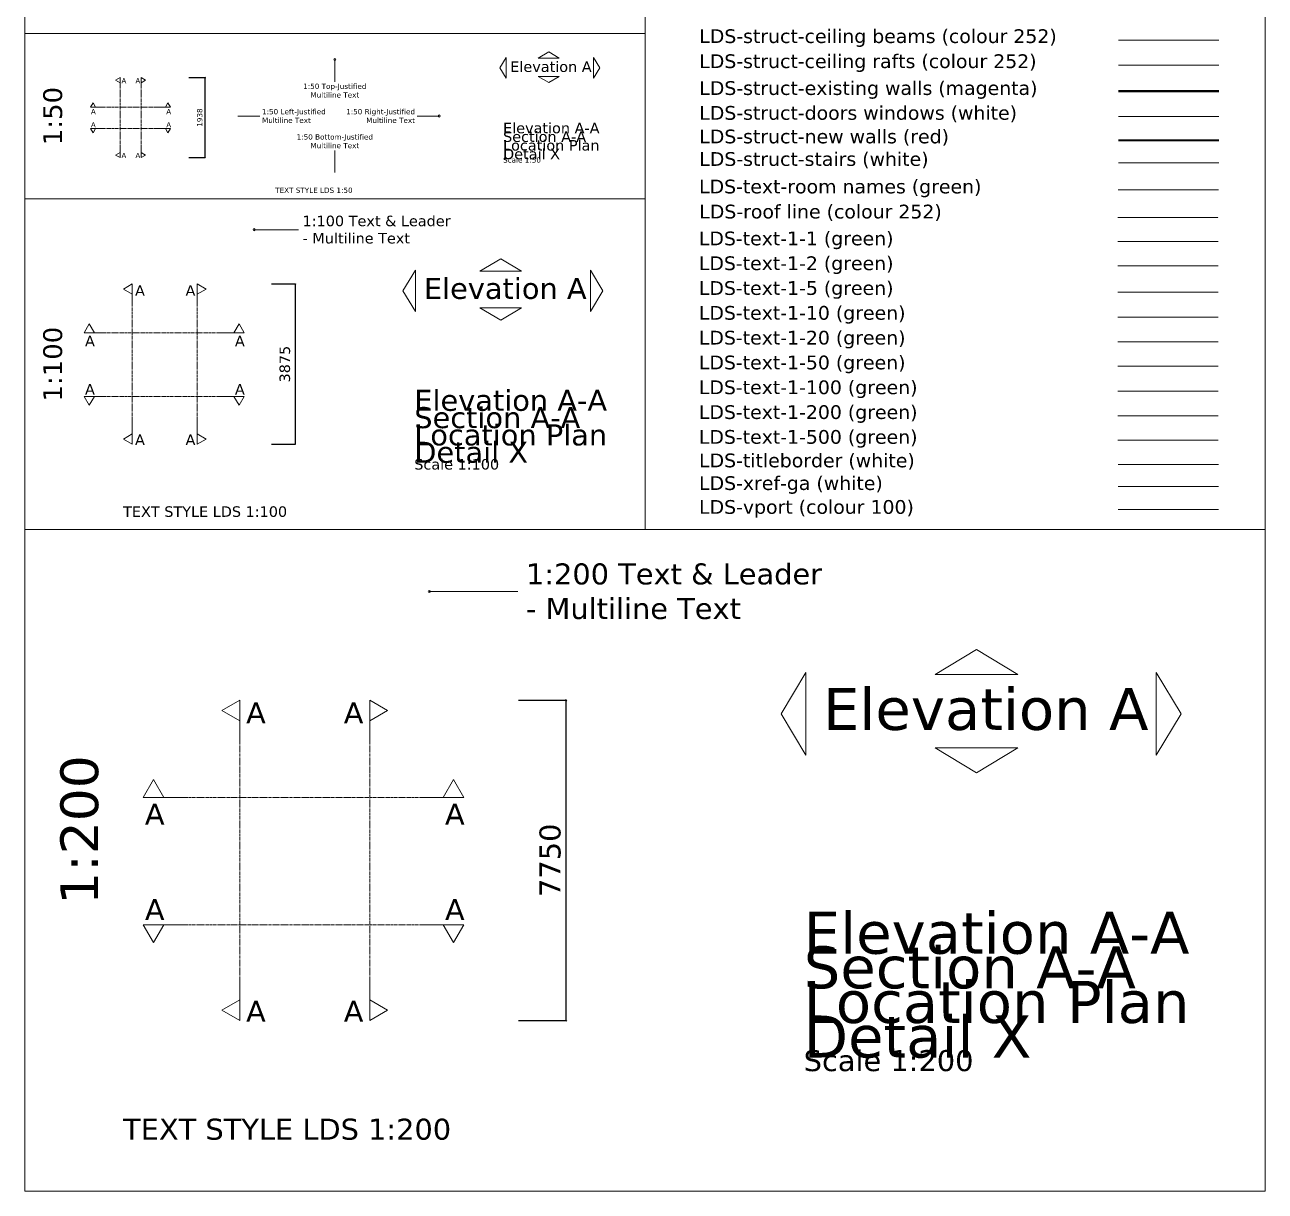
# Model space of a CAD drawing. Header units: millimetres. Extents: x -159872 to 386485, y -250577 to 158966.
# Drawn here: x 0 to 30000, y -16000 to 12206 of the extents above; entities that cross this region are included whole.
import ezdxf

# ---------------------------------------------------------------- set-up
doc = ezdxf.new("R2010")
doc.units = ezdxf.units.MM
doc.header["$PDMODE"] = 1
doc.header["$PDSIZE"] = -2
doc.linetypes.add('ACAD_ISO10W100', pattern=[18, 12, -3, 0, -3])
doc.linetypes.add('CENTERX2', pattern=[101.6, 63.5, -12.7, 12.7, -12.7])
doc.layers.get('0').update_dxf_attribs({"lineweight": 25})
for name, color, linetype, lineweight in [('LDS-construction-lines', 6, 'Continuous', 9), ('LDS-dimensions-1-100', 251, 'Continuous', 9), ('LDS-dimensions-1-200', 251, 'Continuous', 9), ('LDS-dimensions-1-50', 251, 'Continuous', 9), ('LDS-roof line', 252, 'ACAD_ISO10W100', 18), ('LDS-struct-extg-walls', 1, 'Continuous', 40), ('LDS-struct-new-ceiling beams', 5, 'ACAD_ISO10W100', 9), ('LDS-struct-new-ceiling rafts', 3, 'ACAD_ISO10W100', 9), ('LDS-struct-new-doors windows', 5, 'Continuous', 9), ('LDS-struct-new-walls', 6, 'Continuous', 35), ('LDS-struct-stairs', 7, 'Continuous', 9), ('LDS-text-1-1', 7, 'Continuous', 9), ('LDS-text-1-10', 7, 'Continuous', 9), ('LDS-text-1-100', 7, 'Continuous', 9), ('LDS-text-1-2', 7, 'Continuous', 9), ('LDS-text-1-20', 7, 'Continuous', 9), ('LDS-text-1-200', 7, 'Continuous', 9), ('LDS-text-1-5', 7, 'Continuous', 9), ('LDS-text-1-50', 7, 'Continuous', 9), ('LDS-text-1-500', 7, 'Continuous', 9), ('LDS-text-room names', 3, 'Continuous', 18), ('LDS-title-title block', 7, 'Continuous', 18), ('LDS-vport', 100, 'Continuous', 18), ('LDS-xref-ga', 7, 'Continuous', 9)]:
    doc.layers.add(name, color=color, linetype=linetype, lineweight=lineweight)
doc.styles.add('Verdana', font='Verdana.ttf')
doc.dimstyles.new('keane-1-100', dxfattribs={"dimtxt": 2.541058, "dimasz": 2.263428, "dimexe": 2.5, "dimexo": 2.5, "dimgap": 2.5, "dimtad": 1, "dimtih": 1, "dimtoh": 1, "dimdec": 0, "dimdsep": 46, "dimtxsty": 'Verdana', "dimblk": 'VW_SLASH-2', "dimblk1": 'VW_SLASH-2', "dimblk2": 'VW_SLASH-2', "dimcen": 0, "dimazin": 0, "dimtfac": 1, "dimtdec": 0, "dimtix": 1, "dimtofl": 0, "dimtmove": 0, "dimatfit": 0, "dimldrblk": 'VW_SLASH-2', "dimfxl": 1, "dimfrac": 2, "dimtolj": 1, "dimarcsym": 0})
doc.dimstyles.new('keane-1-200', dxfattribs={"dimtxt": 2.541058, "dimasz": 30.827576, "dimexe": 2.5, "dimexo": 2.5, "dimgap": 2.5, "dimtad": 1, "dimtih": 1, "dimtoh": 1, "dimdec": 0, "dimdsep": 46, "dimtxsty": 'Verdana', "dimblk": 'VW_SLASH-1', "dimblk1": 'VW_SLASH-1', "dimblk2": 'VW_SLASH-1', "dimcen": 0, "dimazin": 0, "dimtfac": 1, "dimtdec": 0, "dimtix": 1, "dimtofl": 0, "dimtmove": 0, "dimatfit": 0, "dimldrblk": 'VW_SLASH-1', "dimfxl": 1, "dimfrac": 2, "dimtolj": 1, "dimarcsym": 0})
doc.dimstyles.new('keane-1-50', dxfattribs={"dimtxt": 2.541058, "dimasz": 16.544727, "dimexe": 1.25, "dimexo": 1.25, "dimgap": 1.25, "dimtad": 1, "dimtih": 1, "dimtoh": 1, "dimdec": 0, "dimdsep": 46, "dimtxsty": 'Verdana', "dimblk": 'VW_SLASH-5', "dimblk1": 'VW_SLASH-5', "dimblk2": 'VW_SLASH-5', "dimcen": 0, "dimazin": 0, "dimtfac": 1, "dimtdec": 0, "dimtix": 1, "dimtofl": 0, "dimtmove": 0, "dimatfit": 0, "dimldrblk": 'VW_SLASH-5', "dimfxl": 1, "dimfrac": 2, "dimtolj": 1, "dimarcsym": 0})

# ---------------------------------------------------------------- blocks, each defined once
blk = doc.blocks.new('VW_SLASH-5')
at = {"color": 0, "linetype": 'ByBlock', "lineweight": -2, "transparency": 16777216}
blk.add_line((0, 0), (-1, 0), dxfattribs=at)
at = {"color": 0, "linetype": 'Continuous', "lineweight": 5, "transparency": 16777216, "flags": 128}
blk.add_lwpolyline([(0.5, 0.5), (-0.5, -0.5)], dxfattribs=at)
blk = doc.blocks.new('*D6')
at = {"layer": 'Defpoints', "color": 0}
for p in [(3970, 10932), (4361, 10932), (3970, 8994)]:
    blk.add_point(p, dxfattribs=at)
at = {"layer": 'LDS-dimensions-1-50', "color": 0, "lineweight": -2}
for p, q in [((3971, 10932), (4362, 10932)), ((4361, 9011), (4361, 10915)), ((3971, 8994), (4362, 8994))]:
    blk.add_line(p, q, dxfattribs=at)
at = {"layer": 'LDS-dimensions-1-50', "color": 0, "lineweight": -2, "xscale": 16.5447265625, "yscale": 16.5447265625, "zscale": 16.5447265625}
for p, rotation in [((4361, 10932), 90), ((4361, 8994), 270)]:
    blk.add_blockref('VW_SLASH-5', p, dxfattribs=dict(at, rotation=rotation))
at = {"layer": 'LDS-dimensions-1-50', "color": 0, "insert": (4232, 9963), "char_height": 127.1, "attachment_point": 5, "rotation": 90, "style": 'Verdana'}
blk.add_mtext('\\A1;1938', dxfattribs=at)
blk = doc.blocks.new('VW_SLASH-2')
at = {"color": 0, "linetype": 'ByBlock', "lineweight": -2, "transparency": 16777216}
blk.add_line((0, 0), (-1, 0), dxfattribs=at)
at = {"color": 0, "linetype": 'Continuous', "lineweight": 5, "transparency": 16777216, "flags": 128}
blk.add_lwpolyline([(-1, -1), (1, 1)], dxfattribs=at)
blk = doc.blocks.new('*D7')
at = {"layer": 'Defpoints', "color": 0}
for p in [(5968, 5939), (6548, 5939), (5968, 2064)]:
    blk.add_point(p, dxfattribs=at)
at = {"layer": 'LDS-dimensions-1-100', "color": 0, "lineweight": -2}
for p, q in [((5970, 5939), (6551, 5939)), ((6548, 2066), (6548, 5937)), ((5970, 2064), (6551, 2064))]:
    blk.add_line(p, q, dxfattribs=at)
at = {"layer": 'LDS-dimensions-1-100', "color": 0, "lineweight": -2, "xscale": 2.263427734375, "yscale": 2.263427734375, "zscale": 2.263427734375}
for p, rotation in [((6548, 5939), 90), ((6548, 2064), 270)]:
    blk.add_blockref('VW_SLASH-2', p, dxfattribs=dict(at, rotation=rotation))
at = {"layer": 'LDS-dimensions-1-100', "color": 0, "insert": (6290, 4001), "char_height": 254.1, "attachment_point": 5, "rotation": 90, "style": 'Verdana'}
blk.add_mtext('\\A1;3875', dxfattribs=at)
blk = doc.blocks.new('VW_SLASH-1')
at = {"color": 0, "linetype": 'ByBlock', "lineweight": -2, "transparency": 16777216}
blk.add_line((0, 0), (-1, 0), dxfattribs=at)
at = {"color": 0, "linetype": 'Continuous', "lineweight": 5, "transparency": 16777216, "flags": 128}
blk.add_lwpolyline([(0.5, 0.5), (-0.5, -0.5)], dxfattribs=at)
blk = doc.blocks.new('*D8')
at = {"layer": 'Defpoints', "color": 0}
for p in [(11936, -4122), (13096, -4122), (11936, -11872)]:
    blk.add_point(p, dxfattribs=at)
at = {"layer": 'LDS-dimensions-1-200', "color": 0, "lineweight": -2}
for p, q in [((11938, -4122), (13099, -4122)), ((13096, -11842), (13096, -4153)), ((11938, -11872), (13099, -11872))]:
    blk.add_line(p, q, dxfattribs=at)
at = {"layer": 'LDS-dimensions-1-200', "color": 0, "lineweight": -2, "xscale": 30.82757568359375, "yscale": 30.82757568359375, "zscale": 30.82757568359375}
for p, rotation in [((13096, -4122), 90), ((13096, -11872), 270)]:
    blk.add_blockref('VW_SLASH-1', p, dxfattribs=dict(at, rotation=rotation))
at = {"layer": 'LDS-dimensions-1-200', "color": 0, "insert": (12707, -7997), "char_height": 508.2, "attachment_point": 5, "rotation": 90, "style": 'Verdana'}
blk.add_mtext('\\A1;7750', dxfattribs=at)

msp = doc.modelspace()

# ---------------------------------------------------------------- linework, layer by layer
at = {"layer": 'LDS-construction-lines', "flags": 128}
for points in [[(7500, 11365.23213), (7500, 10830.79825)], [(10021.74072, 10000), (9487.30683, 10000)], [(5548.77077, 7252.10567), (6617.63854, 7252.10567)], [(9783.80277, -1495.78865), (11921.53831, -1495.78865)]]:
    msp.add_lwpolyline(points, dxfattribs=at)
at = {"layer": 'LDS-construction-lines', "transparency": 33554687}
for points in [[(5152.87295, 10000, 0), (5687.30683, 10000, 0)], [(7500, 8634.76787, 0), (7500, 9169.20175, 0)]]:
    msp.add_polyline3d(points, dxfattribs=at)
at = {"layer": 'LDS-construction-lines'}
for centre in [(7500, 11365.23213), (10021.74072, 10000), (5548.77077, 7252.10567), (9783.80277, -1495.78865)]:
    msp.add_circle(centre, 25.39922, dxfattribs=at)
at = {"layer": 'LDS-roof line'}
msp.add_line((26439.1471, 7547.97619), (28866.23403, 7547.97619), dxfattribs=at)
at = {"layer": 'LDS-struct-extg-walls'}
msp.add_line((26449.15101, 10601.14855), (28876.23794, 10601.14855), dxfattribs=at)
at = {"layer": 'LDS-struct-new-ceiling beams'}
msp.add_line((26449.0169, 11837.3959), (28876.10383, 11837.3959), dxfattribs=at)
at = {"layer": 'LDS-struct-new-ceiling rafts'}
msp.add_line((26449.0169, 11231.48625), (28876.10383, 11231.48625), dxfattribs=at)
at = {"layer": 'LDS-struct-new-doors windows', "color": 7}
msp.add_line((26449.15101, 9992.39094), (28876.23794, 9992.39094), dxfattribs=at)
at = {"layer": 'LDS-struct-new-walls'}
msp.add_line((26449.15101, 9419.50841), (28876.23794, 9419.50841), dxfattribs=at)
at = {"layer": 'LDS-struct-stairs', "color": 7}
msp.add_line((26449.15101, 8865.94532), (28876.23794, 8865.94532), dxfattribs=at)
at = {"layer": 'LDS-text-1-1', "color": 7}
msp.add_line((26439.1471, 6963.87625), (28866.23403, 6963.87625), dxfattribs=at)
at = {"layer": 'LDS-text-1-10', "color": 7}
msp.add_line((26439.1471, 5136.91311), (28866.23403, 5136.91311), dxfattribs=at)
at = {"layer": 'LDS-text-1-100', "color": 3, "linetype": 'CENTERX2', "lineweight": 13}
for p, q in [((2600.3418, 2563.83533), (2600.3418, 5438.83533)), ((4170.78323, 2563.83533), (4170.78323, 5438.83533)), ((4807.73975, 4760.73893), (1932.73975, 4760.73893)), ((4807.73975, 3221.51383), (1932.73975, 3221.51383))]:
    msp.add_line(p, q, dxfattribs=at)
at = {"layer": 'LDS-text-1-100', "color": 7}
msp.add_line((26439.1471, 3349.03406), (28866.23403, 3349.03406), dxfattribs=at)
at = {"layer": 'LDS-text-1-100', "color": 7, "flags": 128}
for points in [[(11009.23691, 6248.16755), (12009.23691, 6248.16755), (11509.23691, 6548.16755)], [(9446.7429, 6272.88933), (9446.7429, 5272.88933), (9146.7429, 5772.88933)], [(13682.8062, 6272.88933), (13682.8062, 5272.88933), (13982.8062, 5772.88933)], [(11009.23691, 5359.97199), (12009.23691, 5359.97199), (11509.23691, 5059.97199)]]:
    msp.add_lwpolyline(points, close=True, dxfattribs=at)
at = {"layer": 'LDS-text-1-100', "color": 3, "lineweight": 13, "flags": 128}
for points in [[(2600.3418, 5688.83533), (2383.83544, 5813.83533), (2600.3418, 5938.83533), (2600.3418, 5438.83533)], [(4170.78323, 5688.83533), (4387.28958, 5813.83533), (4170.78323, 5938.83533), (4170.78323, 5438.83533)], [(1682.73975, 4760.73893), (1557.73975, 4977.24528), (1432.73975, 4760.73893), (1932.73975, 4760.73893)], [(5057.73975, 4760.73893), (5182.73975, 4977.24528), (5307.73975, 4760.73893), (4807.73975, 4760.73893)], [(1682.73975, 3221.51383), (1557.73975, 3005.00748), (1432.73975, 3221.51383), (1932.73975, 3221.51383)], [(5057.73975, 3221.51383), (5182.73975, 3005.00748), (5307.73975, 3221.51383), (4807.73975, 3221.51383)], [(2600.3418, 2313.83533), (2383.83544, 2188.83533), (2600.3418, 2063.83533), (2600.3418, 2563.83533)], [(4170.78323, 2313.83533), (4387.28958, 2188.83533), (4170.78323, 2063.83533), (4170.78323, 2563.83533)]]:
    msp.add_lwpolyline(points, dxfattribs=at)
at = {"layer": 'LDS-text-1-2', "color": 7}
msp.add_line((26439.1471, 6379.77632), (28866.23403, 6379.77632), dxfattribs=at)
at = {"layer": 'LDS-text-1-20', "color": 7}
msp.add_line((26439.1471, 4536.78842), (28866.23403, 4536.78842), dxfattribs=at)
at = {"layer": 'LDS-text-1-200', "color": 7}
msp.add_line((26439.1471, 2753.24552), (28866.23403, 2753.24552), dxfattribs=at)
at = {"layer": 'LDS-text-1-200', "color": 3, "linetype": 'CENTERX2', "lineweight": 13}
for p, q in [((5200.68359, -10872.32934), (5200.68359, -5122.32934)), ((8341.56645, -10872.32934), (8341.56645, -5122.32934)), ((9615.4795, -6478.52215), (3865.4795, -6478.52215)), ((9615.4795, -9556.97235), (3865.4795, -9556.97235))]:
    msp.add_line(p, q, dxfattribs=at)
at = {"layer": 'LDS-text-1-200', "color": 7, "flags": 128}
for points in [[(22018.47381, -3503.6649), (24018.47381, -3503.6649), (23018.47381, -2903.6649)], [(18893.48581, -3454.22134), (18893.48581, -5454.22134), (18293.48581, -4454.22134)], [(27365.61241, -3454.22134), (27365.61241, -5454.22134), (27965.61241, -4454.22134)], [(22018.47381, -5280.05601), (24018.47381, -5280.05601), (23018.47381, -5880.05601)]]:
    msp.add_lwpolyline(points, close=True, dxfattribs=at)
at = {"layer": 'LDS-text-1-200', "color": 3, "lineweight": 13, "flags": 128}
for points in [[(5200.68359, -4622.32934), (4767.67089, -4372.32934), (5200.68359, -4122.32934), (5200.68359, -5122.32934)], [(8341.56645, -4622.32934), (8774.57916, -4372.32934), (8341.56645, -4122.32934), (8341.56645, -5122.32934)], [(3365.4795, -6478.52215), (3115.4795, -6045.50945), (2865.4795, -6478.52215), (3865.4795, -6478.52215)], [(10115.4795, -6478.52215), (10365.4795, -6045.50945), (10615.4795, -6478.52215), (9615.4795, -6478.52215)], [(3365.4795, -9556.97235), (3115.4795, -9989.98505), (2865.4795, -9556.97235), (3865.4795, -9556.97235)], [(10115.4795, -9556.97235), (10365.4795, -9989.98505), (10615.4795, -9556.97235), (9615.4795, -9556.97235)], [(5200.68359, -11372.32934), (4767.67089, -11622.32934), (5200.68359, -11872.32934), (5200.68359, -10872.32934)], [(8341.56645, -11372.32934), (8774.57916, -11622.32934), (8341.56645, -11872.32934), (8341.56645, -10872.32934)]]:
    msp.add_lwpolyline(points, dxfattribs=at)
at = {"layer": 'LDS-text-1-5', "color": 7}
msp.add_line((26439.1471, 5743.19064), (28866.23403, 5743.19064), dxfattribs=at)
at = {"layer": 'LDS-text-1-50', "color": 3, "linetype": 'CENTERX2', "lineweight": 13}
for p, q in [((2304.11645, 9244.00035), (2304.11645, 10681.50035)), ((2811.95752, 9244.00035), (2811.95752, 10681.50035)), ((3274.7493, 10215.24433), (1837.2493, 10215.24433)), ((3274.7493, 9700.00697), (1837.2493, 9700.00697))]:
    msp.add_line(p, q, dxfattribs=at)
at = {"layer": 'LDS-text-1-50', "color": 7}
msp.add_line((26439.1471, 3953.1722), (28866.23403, 3953.1722), dxfattribs=at)
at = {"layer": 'LDS-text-1-50', "color": 7, "flags": 128}
for points in [[(11638.83585, 11414.37741), (11638.83585, 10914.37741), (11488.83585, 11164.37741)], [(12420.08285, 11402.01653), (12920.08285, 11402.01653), (12670.08285, 11552.01653)], [(13756.8675, 11414.37741), (13756.8675, 10914.37741), (13906.8675, 11164.37741)], [(12420.08285, 10957.91875), (12920.08285, 10957.91875), (12670.08285, 10807.91875)]]:
    msp.add_lwpolyline(points, close=True, dxfattribs=at)
at = {"layer": 'LDS-text-1-50', "color": 3, "lineweight": 13, "flags": 128}
for points in [[(2304.11645, 10806.50035), (2195.86327, 10869.00035), (2304.11645, 10931.50035), (2304.11645, 10681.50035)], [(2811.95752, 10806.50035), (2920.21069, 10869.00035), (2811.95752, 10931.50035), (2811.95752, 10681.50035)], [(1712.2493, 10215.24433), (1649.7493, 10323.49751), (1587.2493, 10215.24433), (1837.2493, 10215.24433)], [(3399.7493, 10215.24433), (3462.2493, 10323.49751), (3524.7493, 10215.24433), (3274.7493, 10215.24433)], [(1712.2493, 9700.00697), (1649.7493, 9591.75379), (1587.2493, 9700.00697), (1837.2493, 9700.00697)], [(3399.7493, 9700.00697), (3462.2493, 9591.75379), (3524.7493, 9700.00697), (3274.7493, 9700.00697)], [(2304.11645, 9119.00035), (2195.86327, 9056.50035), (2304.11645, 8994.00035), (2304.11645, 9244.00035)], [(2811.95752, 9119.00035), (2920.21069, 9056.50035), (2811.95752, 8994.00035), (2811.95752, 9244.00035)]]:
    msp.add_lwpolyline(points, dxfattribs=at)
at = {"layer": 'LDS-text-1-500', "color": 7}
msp.add_line((26439.1471, 2158.06715), (28866.23403, 2158.06715), dxfattribs=at)
at = {"layer": 'LDS-text-room names'}
msp.add_line((26444.14905, 8218.86352), (28871.23599, 8218.86352), dxfattribs=at)
at = {"layer": 'LDS-title-title block', "color": 7}
msp.add_line((26444.01494, 1576.87023), (28871.10188, 1576.87023), dxfattribs=at)
at = {"layer": 'LDS-vport'}
msp.add_line((26444.01494, 487.76487), (28871.10188, 487.76487), dxfattribs=at)
at = {"layer": 'LDS-vport', "flags": 128}
for points in [[(15000, 40936.46807), (30000, 40936.46807), (30000, 0), (15000, 0)], [(15000, 12000), (0, 12000), (0, 16000), (15000, 16000)], [(15000, 8000), (0, 8000), (0, 12000), (15000, 12000)], [(15000, 8000), (0, 8000), (0, 0), (15000, 0)], [(30000, 0), (0, 0), (0, -16000), (30000, -16000)]]:
    msp.add_lwpolyline(points, close=True, dxfattribs=at)
at = {"layer": 'LDS-xref-ga', "color": 7}
msp.add_line((26444.01494, 1040.84605), (28871.10188, 1040.84605), dxfattribs=at)

# ---------------------------------------------------------------- texts
at = {"layer": 'LDS-roof line', "insert": (16313.15602, 7856.3566), "char_height": 332.6124855, "width": 11397.8481417, "attachment_point": 1, "line_spacing_factor": 1.20743, "style": 'Verdana'}
msp.add_mtext('LDS-roof line (colour 252)', dxfattribs=at)
at = {"layer": 'LDS-struct-extg-walls', "insert": (16313.29013, 10842.9422), "char_height": 332.6124855, "width": 11397.8481417, "attachment_point": 1, "line_spacing_factor": 1.20743, "style": 'Verdana'}
msp.add_mtext('LDS-struct-existing walls (magenta)', dxfattribs=at)
at = {"layer": 'LDS-struct-new-ceiling beams', "insert": (16313.15602, 12098.48751), "char_height": 332.6124855, "width": 11397.8481417, "attachment_point": 1, "line_spacing_factor": 1.20743, "style": 'Verdana'}
msp.add_mtext('{\\C252;LDS-struct-ceiling beams (colour 252)}', dxfattribs=at)
at = {"layer": 'LDS-struct-new-ceiling rafts', "insert": (16313.15602, 11492.78487), "char_height": 332.6124855, "width": 11397.8481417, "attachment_point": 1, "line_spacing_factor": 1.20743, "style": 'Verdana'}
msp.add_mtext('{\\C252;LDS-struct-ceiling rafts (colour 252)}', dxfattribs=at)
at = {"layer": 'LDS-struct-new-doors windows', "color": 7, "insert": (16313.29013, 10242.9422), "char_height": 332.6124855, "width": 11397.8481417, "attachment_point": 1, "line_spacing_factor": 1.20743, "style": 'Verdana'}
msp.add_mtext('LDS-struct-doors windows (white)', dxfattribs=at)
at = {"layer": 'LDS-struct-new-walls', "insert": (16313.29013, 9672.60754), "char_height": 332.6124855, "width": 11397.8481417, "attachment_point": 1, "line_spacing_factor": 1.20743, "style": 'Verdana'}
msp.add_mtext('{\\C1;LDS-struct-new walls (red)}', dxfattribs=at)
at = {"layer": 'LDS-struct-stairs', "color": 7, "insert": (16313.29013, 9127.24394), "char_height": 332.6124855, "width": 11397.8481417, "attachment_point": 1, "line_spacing_factor": 1.20743, "style": 'Verdana'}
msp.add_mtext('LDS-struct-stairs (white)', dxfattribs=at)
at = {"layer": 'LDS-text-1-1', "color": 7, "attachment_point": 1, "style": 'Verdana'}
for s, insert, char_height, width, line_spacing_factor in [('TEXT STYLE LDS 1:50', (6055.54901, 8269.0424), 127.0529197, 3473.2142857, 0.987793), ('LDS-text-1-1 (green)', (16303.28623, 7207.07198), 332.6124855, 11314.2857143, 1.20743), ('TEXT STYLE LDS 1:100', (2377.31834, 561.89766), 254.1058394, 6581.2586402, 0.987793), ('TEXT STYLE LDS 1:200', (2377.31834, -14246.12214), 508.2116788, 14607.1428571, 0.987793)]:
    msp.add_mtext(s, dxfattribs=dict(at, insert=insert, char_height=char_height, width=width, line_spacing_factor=line_spacing_factor))
at = {"layer": 'LDS-text-1-10', "color": 7, "insert": (16303.28623, 5407.07198), "char_height": 332.6124855, "width": 11397.8481417, "attachment_point": 1, "line_spacing_factor": 1.20743, "style": 'Verdana'}
msp.add_mtext('LDS-text-1-10 (green)', dxfattribs=at)
at = {"layer": 'LDS-text-1-100', "color": 7, "style": 'Verdana'}
for s, insert, char_height, width, attachment_point, line_spacing_factor in [('1:100 Text & Leader\\P- Multiline Text', (6717.63854, 7252.10567), 254.1058394, 3658.8288798, 4, 0.987793), ('Elevation A', (9651.83477, 5827.09156), 508.2116788, 5676.4504233, 4, 0.493897), ('A', (2665.78772, 5907.81603), 254.10584, 285.7142857, 1, 0.987793), ('A', (3887.49215, 5907.81603), 254.10584, 285.7142857, 1, 0.987793), ('A', (1456.03187, 4685.7433), 254.10584, 285.7142857, 1, 0.987793), ('A', (5081.60116, 4685.7433), 254.10584, 285.7142857, 1, 0.987793), ('LDS-text-1-100 (green)', (16303.28623, 3607.07198), 332.6124855, 11397.8481417, 1, 1.20743), ('A', (1456.03187, 3519.9244), 254.10584, 285.7142857, 1, 0.987793), ('A', (5081.60116, 3519.9244), 254.10584, 285.7142857, 1, 0.987793), ('{\\H2x;Elevation A-A\\PSection A-A\\PLocation Plan\\PDetail X}\\PScale 1:100', (9419.30323, 2413.35751), 254.1058394, 5676.4504233, 4, 0.493897), ('A', (2665.78772, 2299.57359), 254.10584, 285.7142857, 1, 0.987793), ('A', (3887.49215, 2299.57359), 254.10584, 285.7142857, 1, 0.987793)]:
    msp.add_mtext(s, dxfattribs=dict(at, insert=insert, char_height=char_height, width=width, attachment_point=attachment_point, line_spacing_factor=line_spacing_factor))
at = {"layer": 'LDS-text-1-2', "color": 7, "insert": (16303.28623, 6607.07198), "char_height": 332.6124855, "width": 11314.2857143, "attachment_point": 1, "line_spacing_factor": 1.20743, "style": 'Verdana'}
msp.add_mtext('LDS-text-1-2 (green)', dxfattribs=at)
at = {"layer": 'LDS-text-1-20', "color": 7, "insert": (16303.28623, 4807.07198), "char_height": 332.6124855, "width": 11397.8481417, "attachment_point": 1, "line_spacing_factor": 1.20743, "style": 'Verdana'}
msp.add_mtext('LDS-text-1-20 (green)', dxfattribs=at)
at = {"layer": 'LDS-text-1-200', "color": 7, "style": 'Verdana'}
for s, insert, char_height, width, attachment_point, line_spacing_factor in [('LDS-text-1-200 (green)', (16303.28623, 3007.07198), 332.6124855, 11397.8481417, 1, 1.20743), ('1:200 Text & Leader\\P- Multiline Text', (12121.53831, -1495.78865), 508.2116788, 7317.6577597, 4, 0.987793), ('Elevation A', (19303.66955, -4345.81688), 1016.4233577, 11352.9008466, 4, 0.493897), ('A', (5351.98806, -4179.65703), 508.21168, 571.4285714, 1, 0.987793), ('A', (7713.64356, -4179.65703), 508.21168, 571.4285714, 1, 0.987793), ('A', (2903.78052, -6626.12077), 508.21168, 571.4285714, 1, 0.987793), ('A', (10161.8511, -6626.12077), 508.21168, 571.4285714, 1, 0.987793), ('A', (2903.78052, -8936.66961), 508.21168, 571.4285714, 1, 0.987793), ('A', (10161.8511, -8936.66961), 508.21168, 571.4285714, 1, 0.987793), ('{\\H2x;Elevation A-A\\PSection A-A\\PLocation Plan\\PDetail X}\\PScale 1:200', (18838.60646, -11173.28499), 508.2116788, 11352.9008466, 4, 0.493897), ('A', (5351.98806, -11395.48894), 508.21168, 571.4285714, 1, 0.987793), ('A', (7713.64356, -11395.48894), 508.21168, 571.4285714, 1, 0.987793)]:
    msp.add_mtext(s, dxfattribs=dict(at, insert=insert, char_height=char_height, width=width, attachment_point=attachment_point, line_spacing_factor=line_spacing_factor))
at = {"layer": 'LDS-text-1-5', "color": 7, "insert": (16303.28623, 6007.07198), "char_height": 332.6124855, "width": 11314.2857143, "attachment_point": 1, "line_spacing_factor": 1.20743, "style": 'Verdana'}
msp.add_mtext('LDS-text-1-5 (green)', dxfattribs=at)
at = {"layer": 'LDS-text-1-50', "color": 7, "style": 'Verdana'}
for s, insert, char_height, width, attachment_point, line_spacing_factor in [('Elevation A', (11741.38178, 11191.47853), 254.1058394, 2838.2252117, 4, 0.493897), ('A', (2336.63674, 10915.99444), 127.05292, 142.8571429, 1, 0.987793), ('A', (2674.52282, 10915.99444), 127.05292, 142.8571429, 1, 0.987793), ('1:50 Top-Justified Multiline Text', (7497.59961, 10783.77901), 127.0529197, 1875, 2, 0.987793), ('A', (1597.99771, 10170.70521), 127.05292, 142.8571429, 1, 0.987793), ('A', (3420.62507, 10170.70521), 127.05292, 142.8571429, 1, 0.987793), ('1:50 Left-Justified Multiline Text', (5737.30683, 10000), 127.0529197, 1875, 4, 0.987793), ('1:50 Right-Justified Multiline Text', (9437.30683, 10000), 127.0529197, 1875, 6, 0.987793), ('A', (1597.99771, 9850.10979), 127.05292, 142.8571429, 1, 0.987793), ('A', (3420.62507, 9850.10979), 127.05292, 142.8571429, 1, 0.987793), ('{\\H2x;Elevation A-A\\PSection A-A\\PLocation Plan\\PDetail X}\\PScale 1:50', (11567.50483, 9354.99322), 127.0529197, 2838.2252117, 4, 0.493897), ('1:50 Bottom-Justified Multiline Text', (7497.59961, 9220.23087), 127.0529197, 1875, 8, 0.987793), ('A', (2336.63674, 9108.70349), 127.05292, 142.8571429, 1, 0.987793), ('A', (2674.52282, 9108.70349), 127.05292, 142.8571429, 1, 0.987793), ('LDS-text-1-50 (green)', (16303.28623, 4207.07198), 332.6124855, 11397.8481417, 1, 1.20743)]:
    msp.add_mtext(s, dxfattribs=dict(at, insert=insert, char_height=char_height, width=width, attachment_point=attachment_point, line_spacing_factor=line_spacing_factor))
at = {"layer": 'LDS-text-1-500', "color": 7, "insert": (16303.28623, 2407.07198), "char_height": 332.6124855, "width": 11397.8481417, "attachment_point": 1, "line_spacing_factor": 1.20743, "style": 'Verdana'}
msp.add_mtext('LDS-text-1-500 (green)', dxfattribs=at)
at = {"layer": 'LDS-text-room names', "insert": (16308.28818, 8462.05925), "char_height": 332.6124855, "width": 11397.8481417, "attachment_point": 1, "line_spacing_factor": 1.20743, "style": 'Verdana'}
msp.add_mtext('LDS-text-room names (green)', dxfattribs=at)
at = {"layer": 'LDS-title-title block', "color": 7, "insert": (16308.15407, 1838.20332), "char_height": 332.6124855, "width": 11314.2857143, "attachment_point": 1, "line_spacing_factor": 1.20743, "style": 'Verdana'}
msp.add_mtext('LDS-titleborder (white)', dxfattribs=at)
at = {"layer": 'LDS-vport', "attachment_point": 8, "rotation": 90, "line_spacing_factor": 0.987793, "style": 'Verdana'}
for s, insert, char_height, width in [('1:50', (910.92667, 10000), 457.390511, 1786.2435345), ('1:200', (1791.80816, -7265.9797), 914.781022, 5040.5276772)]:
    msp.add_mtext(s, dxfattribs=dict(at, insert=insert, char_height=char_height, width=width))
at = {"layer": 'LDS-vport', "insert": (910.92667, 4000), "char_height": 457.390511, "attachment_point": 8, "rotation": 90, "line_spacing_factor": 0.987793, "style": 'Verdana'}
msp.add_mtext('1:100', dxfattribs=at)
at = {"layer": 'LDS-vport', "insert": (16308.15407, 713.24622), "char_height": 332.6124855, "width": 11397.8481417, "attachment_point": 1, "line_spacing_factor": 1.20743, "style": 'Verdana'}
msp.add_mtext('LDS-vport (colour 100)', dxfattribs=at)
at = {"layer": 'LDS-xref-ga', "color": 7, "insert": (16308.15407, 1289.62806), "char_height": 332.6124855, "width": 10314.2857143, "attachment_point": 1, "line_spacing_factor": 1.20743, "style": 'Verdana'}
msp.add_mtext('LDS-xref-ga (white)', dxfattribs=at)

# ---------------------------------------------------------------- dimensions: what is measured, and where the dimension line sits
at = {"layer": 'LDS-dimensions-1-100', "color": 251}
dim = msp.add_linear_dim(base=(6548.03349, 5938.83533), p1=(5967.96538, 2063.83533), p2=(5967.96538, 5938.83533), angle=270, dimstyle='keane-1-100', override={"dimtxt": 254.105839, "dimgap": 125, "dimtih": 0, "dimtoh": 0, "dimpost": '<>', "dimtxsty": 'Verdana', "dimtmove": 2}, dxfattribs=at)
dim.commit()
dim.dimension.update_dxf_attribs({"geometry": '*D7', "text_midpoint": (6290.17829, 4001.33533)})
at = {"layer": 'LDS-dimensions-1-200', "color": 251}
dim = msp.add_linear_dim(base=(13096.06698, -4122.32934), p1=(11935.93075, -11872.32934), p2=(11935.93075, -4122.32934), angle=270, dimstyle='keane-1-200', override={"dimtxt": 508.211679, "dimgap": 125, "dimtih": 0, "dimtoh": 0, "dimpost": '<>', "dimtxsty": 'Verdana', "dimtmove": 2}, dxfattribs=at)
dim.commit()
dim.dimension.update_dxf_attribs({"geometry": '*D8', "text_midpoint": (12706.55116, -7997.32934)})
at = {"layer": 'LDS-dimensions-1-50', "color": 251}
dim = msp.add_linear_dim(base=(4361.0070345134, 10931.5003514058), p1=(3969.8270043263, 8994.0003514058), p2=(3969.8270043263, 10931.5003514058), angle=270, dimstyle='keane-1-50', override={"dimtxt": 127.05292, "dimgap": 62.5, "dimtih": 0, "dimtoh": 0, "dimpost": '<>', "dimtxsty": 'Verdana', "dimtmove": 2}, dxfattribs=at)
dim.commit()
dim.dimension.update_dxf_attribs({"geometry": '*D6', "text_midpoint": (4232.0794334438, 9962.7503514058)})

doc.saveas('drawing.dxf')
